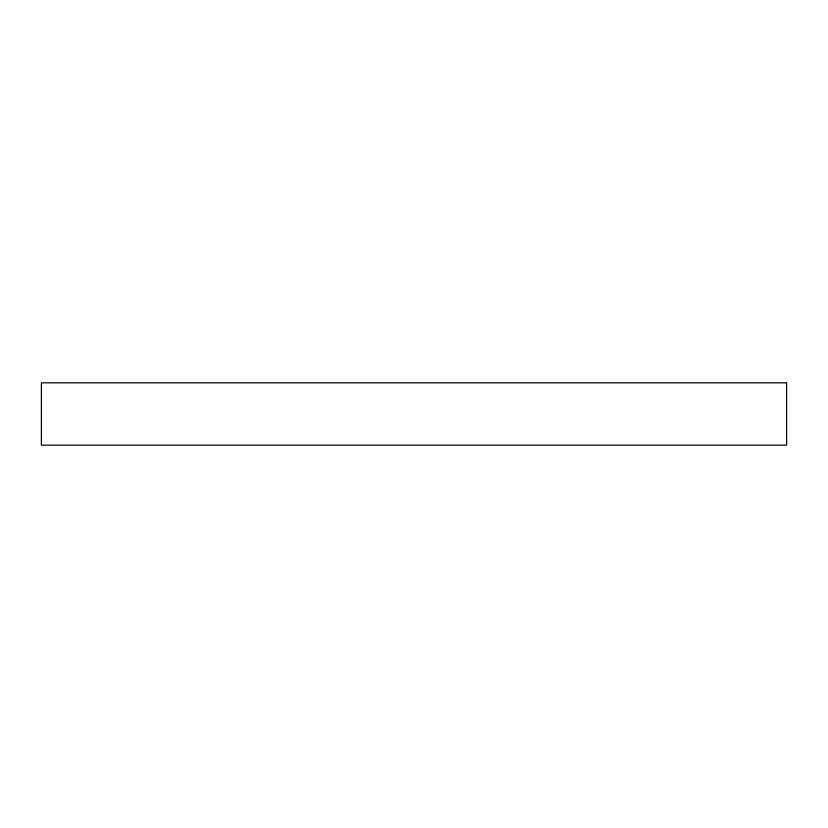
<?xml version="1.0" encoding="UTF-8"?>
<svg xmlns="http://www.w3.org/2000/svg" width="828" height="828" viewBox="0 0 828 828"><rect width="100%" height="100%" fill="white"/><g stroke="black" fill="none" stroke-linecap="round" stroke-linejoin="round"><path stroke-width="1.24" d="M786.6 382.836L41.4 382.836L41.4 445.164L786.6 445.164L786.6 382.836"/></g></svg>
